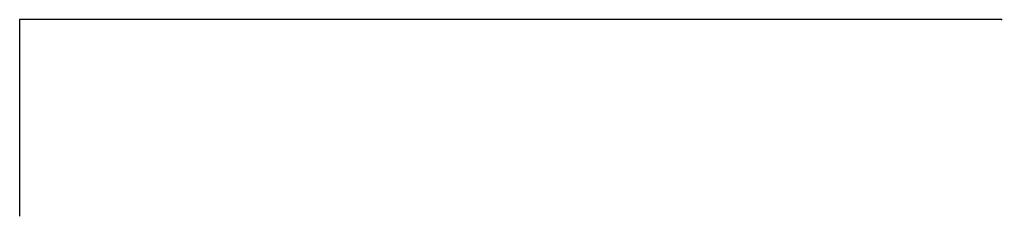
# Model space of a CAD drawing. Header units: centimetres. Extents: x -5 to 0, y -1 to 0.
import ezdxf

# ---------------------------------------------------------------- set-up
doc = ezdxf.new("R2010")
doc.units = ezdxf.units.CM
doc.header["$MEASUREMENT"] = 0
doc.layers.add('Rod of the band v9_Sketch1', color=7, linetype='Continuous')

msp = doc.modelspace()

# ---------------------------------------------------------------- linework, layer by layer
at = {"layer": 'Rod of the band v9_Sketch1'}
for p, q in [((-5, 0), (-5, -1)), ((0, 0), (-5, 0))]:
    msp.add_line(p, q, dxfattribs=at)
msp.add_point((0, 0), dxfattribs=at)

doc.saveas('drawing.dxf')
